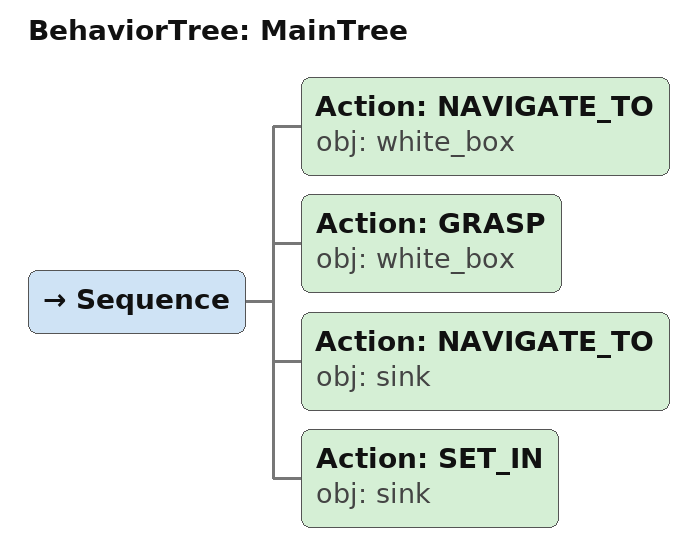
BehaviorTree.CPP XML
<root main_tree_to_execute="MainTree">
  <BehaviorTree ID="MainTree">
    <Sequence>
      <!-- Navigate to white_box -->
      <Action ID="NAVIGATE_TO" obj="white_box" />
      <!-- Grasp white_box -->
      <Action ID="GRASP" obj="white_box" />
      <!-- Navigate to sink -->
      <Action ID="NAVIGATE_TO" obj="sink" />
      <!-- Set in sink -->
      <Action ID="SET_IN" obj="sink" />
    </Sequence>
  </BehaviorTree>
</root>
